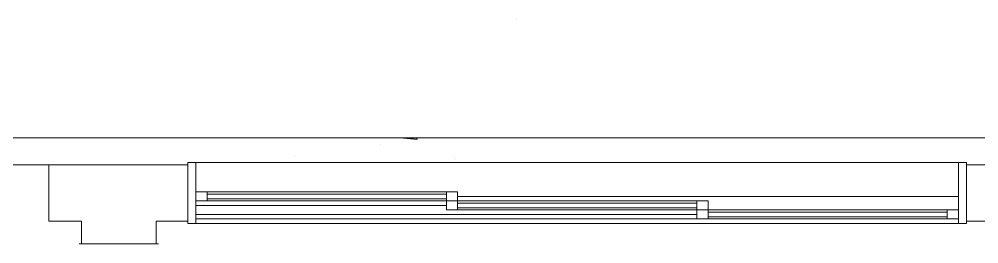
# Model space of a CAD drawing. Header units: millimetres. Extents: x 6597 to 20911, y -10306 to -132.
# Drawn here: x 13149.4 to 13573.3, y -605.8 to -506.3 of the extents above; entities that cross this region are included whole.
import ezdxf

# ---------------------------------------------------------------- set-up
doc = ezdxf.new("R2010")
doc.units = ezdxf.units.MM
doc.header["$LTSCALE"] = 25
doc.header["$MEASUREMENT"] = 0
doc.layers.add('MAAI - ALVENARIA', color=7, linetype='Continuous', lineweight=0)
doc.layers.add('MAAI - VEGETAÇÃO', color=106, linetype='Continuous')

msp = doc.modelspace()

# ---------------------------------------------------------------- linework, layer by layer
at = {"layer": 'MAAI - ALVENARIA'}
for p, q in [((12322.43, -558.79), (13944.93, -558.79)), ((13162.43, -595.79), (13162.43, -570.79)), ((13162.43, -570.79), (13223.93, -570.79)), ((13223.93, -570.79), (13223.93, -595.79)), ((13585.93, -570.79), (13567.93, -570.79)), ((13567.93, -570.79), (13567.93, -595.79)), ((13176.93, -595.79), (13162.43, -595.79)), ((13176.93, -605.79), (13176.93, -595.79)), ((13223.93, -595.79), (13209.93, -595.79)), ((13209.93, -595.79), (13209.93, -605.79)), ((13567.93, -595.79), (13585.93, -595.79)), ((13175.93, -605.79), (13210.93, -605.79)), ((13209.93, -605.79), (13176.93, -605.79))]:
    msp.add_line(p, q, dxfattribs=at)
at = {"layer": 'MAAI - ALVENARIA', "ltscale": 0.025}
msp.add_line((13162.43, -570.79), (12322.43, -570.79), dxfattribs=at)
at = {"layer": 'MAAI - ALVENARIA'}
for points in [[(13227.43, -569.79), (13227.43, -596.79), (13225.93, -596.79), (13223.93, -596.79), (13223.93, -569.79), (13225.93, -569.79)], [(13567.93, -569.79), (13567.93, -596.79), (13567.93, -596.79), (13564.43, -596.79), (13564.43, -569.79), (13567.93, -569.79)], [(13227.43, -586.79), (13343.09, -586.79), (13343.09, -586.79), (13343.09, -582.79), (13227.43, -582.79), (13227.43, -586.79)], [(13232.43, -586.79), (13232.43, -582.79)], [(13232.43, -583.79), (13338.09, -583.79)], [(13338.09, -586.79), (13338.09, -582.79)], [(13343.09, -584.79), (13564.43, -584.79)], [(13338.09, -588.79), (13227.43, -588.79)], [(13232.43, -585.79), (13338.09, -585.79)], [(13338.09, -590.79), (13453.76, -590.79), (13453.76, -590.79), (13453.76, -586.79), (13338.09, -586.79), (13338.09, -590.79)], [(13343.09, -590.79), (13343.09, -586.79)], [(13343.09, -587.79), (13448.76, -587.79)], [(13448.76, -590.79), (13448.76, -586.79)], [(13448.76, -592.79), (13227.43, -592.79)], [(13343.09, -589.79), (13448.76, -589.79)], [(13448.76, -594.79), (13564.43, -594.79), (13564.43, -594.79), (13564.43, -590.79), (13448.76, -590.79), (13448.76, -594.79)], [(13453.76, -594.79), (13453.76, -590.79)], [(13453.76, -591.79), (13559.43, -591.79)], [(13559.43, -594.79), (13559.43, -590.79)], [(13448.76, -594.79), (13227.43, -594.79)], [(13453.76, -593.79), (13559.43, -593.79)]]:
    msp.add_lwpolyline(points, dxfattribs=at)
msp.add_lwpolyline([(13223.93, -569.79), (13567.93, -569.79), (13567.93, -596.79), (13223.93, -596.79)], close=True, dxfattribs=at)
at = {"layer": 'MAAI - VEGETAÇÃO', "linetype": 'Continuous', "transparency": 33554559}
for p, q in [((13369.07, -506.32), (13369.07, -506.32)), ((13319.21, -558.88), (13319.28, -558.79)), ((13319.21, -558.88), (13325.18, -559.4)), ((13325.18, -559.4), (13325.07, -558.79)), ((13308.97, -561.83), (13308.97, -561.83)), ((13271.1, -566.82), (13271.1, -566.82)), ((13341.92, -567.94), (13341.92, -567.94))]:
    msp.add_line(p, q, dxfattribs=at)

doc.saveas('drawing.dxf')
